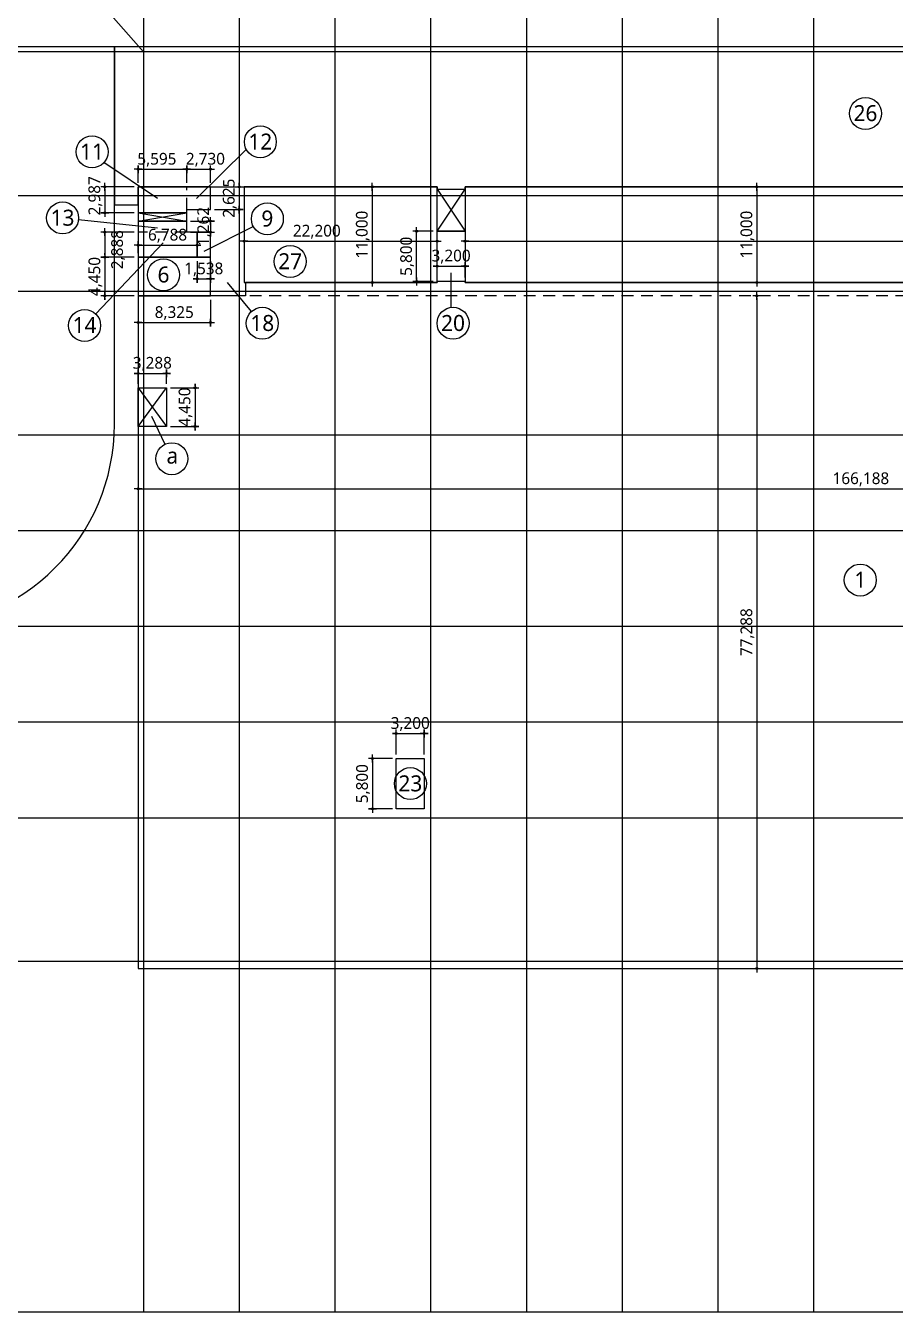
# Model space of a CAD drawing. Header units: millimetres. Extents: x 6000 to 1943854, y 3300 to 446500.
# Drawn here: x 1021067 to 1121024, y 202146 to 349977 of the extents above; entities that cross this region are included whole.
import ezdxf
from ezdxf.enums import TextEntityAlignment as Align

# ---------------------------------------------------------------- set-up
doc = ezdxf.new("R2010")
doc.units = ezdxf.units.MM
for name, pattern in [('-HID', [2.5, 1.5, -1]), ('CEN', [62, 60, -1, 0, -1]), ('HID', [2.5, 1.5, -1])]:
    doc.linetypes.add(name, pattern=pattern)
doc.layers.get('DEFPOINTS').update_dxf_attribs({"color": 171})
for name, color, linetype in [('AREA 99 - 건축면적', 60, 'Continuous'), ('AREA-빼는 면적', 7, 'Continuous'), ('AREABOUNDARY_H', 4, 'HID'), ('AREALINE', 1, 'Continuous'), ('AREATEXT', 7, 'Continuous'), ('CEN(ST)', 12, 'CEN'), ('dim0', 7, 'Continuous')]:
    doc.layers.add(name, color=color, linetype=linetype)
doc.styles.add('나눔고딕 Se', font='NanumGothic.ttf')
doc.styles.add('나눔바른고딕', font='NanumBarunGothic.ttf')
doc.dimstyles.new('A1-100', dxfattribs={"dimtxt": 3, "dimasz": 1, "dimexe": 2, "dimexo": 2, "dimgap": 1, "dimtad": 1, "dimdec": 0, "dimzin": 12, "dimdsep": 46, "dimlunit": 6, "dimtxsty": '나눔고딕 Se', "dimblk1": 'DIMDOT', "dimblk2": 'DIMDOT', "dimsah": 1, "dimcen": -1, "dimdle": 2, "dimclrd": 256, "dimclre": 256, "dimclrt": 3, "dimadec": 0, "dimazin": 0, "dimtfac": 1, "dimtdec": 0, "dimtix": 1, "dimtmove": 2, "dimatfit": 3, "dimldrblk": 'DIMDOT', "dimfxl": 1, "dimtvp": 1, "dimtolj": 1, "dimtzin": 12, "dimlwd": -1, "dimlwe": -1, "dimarcsym": 0})

# ---------------------------------------------------------------- blocks, each defined once
blk = doc.blocks.new('A$C1fae6940')
at = {"layer": 'CEN(ST)', "ltscale": 0.5}
for points in [[(1084315.5, 587381.8), (1084315.5, 405238.9)], [(1095315.5, 587381.8), (1095315.5, 405238.9)], [(1106315.5, 587381.8), (1106315.5, 405238.9)], [(1117315.5, 587381.8), (1117315.5, 405238.9)], [(1128315.5, 587381.8), (1128315.5, 405238.9)], [(1139315.5, 587381.8), (1139315.5, 405238.9)], [(1150315.5, 587381.8), (1150315.5, 405238.9)], [(1161315.5, 587381.8), (1161315.5, 405238.9)], [(1268025.4, 550076.4), (1029097.9, 550076.4)], [(1268025.4, 533526.4), (1029097.9, 533526.4)], [(1268025.4, 522526.4), (1029097.9, 522526.4)], [(1268025.4, 506026.4), (1029097.9, 506026.4)], [(1268025.4, 495026.4), (1029097.9, 495026.4)], [(1268025.4, 484026.4), (1029097.9, 484026.4)], [(1268025.4, 473026.4), (1029097.9, 473026.4)], [(1268025.4, 462026.4), (1029097.9, 462026.4)], [(1268025.4, 445526.4), (1029097.9, 445526.4)]]:
    blk.add_lwpolyline(points, dxfattribs=at)
at = {"layer": 'DEFPOINTS'}
blk.add_lwpolyline([(1268025.4, 405238.9), (1029097.9, 405238.9), (1029097.9, 587381.8), (1268025.4, 587381.8)], close=True, dxfattribs=at)
blk = doc.blocks.new('sdnjkngjkfdngkfghgfh')
at = {"layer": 'AREA 99 - 건축면적', "color": 2}
blk.add_lwpolyline([(1357365, -136616), (1357365, -156616, 1), (1404065, -156616), (1404065, -113266), (1380715, -113266, 0.4142136)], format="xyb", close=True, dxfattribs=at)
for points in [[(1573902, -120504), (1571777, -120504), (1571777, -113266), (1404065, -113266), (1404065, -131416), (1406777, -131416), (1406777, -129329), (1441165, -129329), (1441165, -129616), (1444365, -129616), (1444365, -129329), (1571777, -129329), (1571777, -123579), (1573902, -123579)], [(1415102, -129329), (1406777, -129329), (1406777, -132316), (1412372, -132316), (1412372, -131954), (1415102, -131954)], [(1419115, -141866), (1415102, -141866), (1415102, -134529), (1412372, -134529), (1412372, -131954), (1415102, -131954), (1415102, -129329), (1418965, -129329), (1418965, -140329), (1419115, -140329)], [(1418965, -140329), (1441165, -140329), (1441165, -129329), (1418965, -129329)], [(1444365, -140329), (1571777, -140329), (1571777, -129329), (1444365, -129329)], [(1413565, -134529), (1412372, -134529), (1412372, -133266), (1406777, -133266), (1406777, -137416), (1413565, -137416)], [(1441165, -134416), (1444365, -134416), (1444365, -140216), (1441165, -140216)], [(1413565, -137416), (1415102, -137416), (1415102, -134529), (1413565, -134529)], [(1406777, -141866), (1415102, -141866), (1415102, -137416), (1406777, -137416)], [(1444365, -140329), (1444365, -140216), (1441165, -140216), (1441165, -140329), (1419115, -140329), (1419115, -141866), (1406777, -141866), (1406777, -219154), (1572965, -219154), (1572965, -208666), (1580040, -208666), (1580040, -156516), (1574290, -156516), (1574290, -149916), (1580040, -149916), (1580040, -141866), (1571715, -141866), (1571715, -140329)], [(1439665, -200816), (1436465, -200816), (1436465, -195016), (1439665, -195016)]]:
    blk.add_lwpolyline(points, close=True, dxfattribs=at)
at = {"layer": 'AREA-빼는 면적', "color": 3}
for points in [[(1444365, -134416), (1441165, -134416), (1441165, -129616), (1444365, -129616)], [(1406777, -133266), (1412372, -133266), (1412372, -132316), (1406777, -132316)]]:
    blk.add_lwpolyline(points, close=True, dxfattribs=at)
at = {"layer": 'AREA-빼는 면적', "color": 1}
for points in [[(1441165, -129616), (1444365, -134416)], [(1441165, -134416), (1444365, -129616)], [(1406777, -132316), (1412372, -133266)], [(1406777, -133266), (1412372, -132316)]]:
    blk.add_lwpolyline(points, dxfattribs=at)
blk = doc.blocks.new('DIMDOT')
at = {"linetype": 'Continuous'}
for p, q in [((-2, 0), (2, 0)), ((0, -2), (0, 2))]:
    blk.add_line(p, q, dxfattribs=at)
for radius in [0.5, 0.25]:
    blk.add_circle((0, 0), radius, dxfattribs=at)
blk = doc.blocks.new('*D89')
at = {"layer": 'DEFPOINTS', "color": 0, "transparency": 16777216}
for p in [(1439665, -192156), (1436465, -195016), (1439665, -195016)]:
    blk.add_point(p, dxfattribs=at)
at = {"layer": 'dim0', "transparency": 16777216}
for p, q in [((1436240, -192156), (1436015, -192156)), ((1436465, -194566), (1436465, -191706)), ((1436465, -192156), (1439665, -192156)), ((1439665, -194566), (1439665, -191706)), ((1439890, -192156), (1440115, -192156))]:
    blk.add_line(p, q, dxfattribs=at)
at = {"layer": 'dim0', "transparency": 16777216, "xscale": 225, "yscale": 225, "zscale": 225}
blk.add_blockref('DIMDOT', (1436465, -192156), dxfattribs=at)
at = {"layer": 'dim0', "transparency": 16777216, "xscale": 225, "yscale": 225, "zscale": 225, "rotation": 180}
blk.add_blockref('DIMDOT', (1439665, -192156), dxfattribs=at)
at = {"layer": 'dim0', "color": 3, "transparency": 16777216, "insert": (1438065, -191066), "char_height": 1350, "attachment_point": 5, "style": '나눔고딕 Se'}
blk.add_mtext('\\A1;3,200', dxfattribs=at)
blk = doc.blocks.new('*D90')
at = {"layer": 'DEFPOINTS', "color": 0, "transparency": 16777216}
for p in [(1436465, -195016), (1433738, -200816), (1436465, -200816)]:
    blk.add_point(p, dxfattribs=at)
at = {"layer": 'dim0', "transparency": 16777216}
for p, q in [((1436015, -195016), (1433288, -195016)), ((1433738, -195241), (1433738, -200591)), ((1436015, -200816), (1433288, -200816))]:
    blk.add_line(p, q, dxfattribs=at)
at = {"layer": 'dim0', "transparency": 16777216, "xscale": 225, "yscale": 225, "zscale": 225}
for p, rotation in [((1433738, -195016), 90), ((1433738, -200816), 270)]:
    blk.add_blockref('DIMDOT', p, dxfattribs=dict(at, rotation=rotation))
at = {"layer": 'dim0', "color": 3, "transparency": 16777216, "insert": (1432647, -197916), "char_height": 1350, "attachment_point": 5, "rotation": 90, "style": '나눔고딕 Se'}
blk.add_mtext('\\A1;5,800', dxfattribs=at)
blk = doc.blocks.new('*D91')
at = {"layer": 'DEFPOINTS', "color": 0, "transparency": 16777216}
for p in [(1406777, -164036), (1572965, -164036), (1572965, -164036)]:
    blk.add_point(p, dxfattribs=at)
at = {"layer": 'dim0', "transparency": 16777216}
blk.add_line((1407002, -164036), (1572740, -164036), dxfattribs=at)
at = {"layer": 'dim0', "transparency": 16777216, "xscale": 225, "yscale": 225, "zscale": 225, "rotation": 180}
blk.add_blockref('DIMDOT', (1406777, -164036), dxfattribs=at)
at = {"layer": 'dim0', "transparency": 16777216, "xscale": 225, "yscale": 225, "zscale": 225}
blk.add_blockref('DIMDOT', (1572965, -164036), dxfattribs=at)
at = {"layer": 'dim0', "color": 3, "transparency": 16777216, "insert": (1489871, -162945), "char_height": 1350, "attachment_point": 5, "style": '나눔고딕 Se'}
blk.add_mtext('\\A1;166,188', dxfattribs=at)
blk = doc.blocks.new('*D92')
at = {"layer": 'DEFPOINTS', "color": 0, "transparency": 16777216}
for p in [(1477915, -141866), (1477915, -219154), (1477915, -219154)]:
    blk.add_point(p, dxfattribs=at)
at = {"layer": 'dim0', "transparency": 16777216}
blk.add_line((1477915, -142091), (1477915, -218929), dxfattribs=at)
at = {"layer": 'dim0', "transparency": 16777216, "xscale": 225, "yscale": 225, "zscale": 225}
for p, rotation in [((1477915, -141866), 90), ((1477915, -219154), 270)]:
    blk.add_blockref('DIMDOT', p, dxfattribs=dict(at, rotation=rotation))
at = {"layer": 'dim0', "color": 3, "transparency": 16777216, "insert": (1476825, -180510), "char_height": 1350, "attachment_point": 5, "rotation": 90, "style": '나눔고딕 Se'}
blk.add_mtext('\\A1;77,288', dxfattribs=at)
blk = doc.blocks.new('*D95')
at = {"layer": 'DEFPOINTS', "color": 0, "transparency": 16777216}
for p in [(1438805, -134416), (1441165, -134416), (1441165, -140216)]:
    blk.add_point(p, dxfattribs=at)
at = {"layer": 'dim0', "transparency": 16777216}
for p, q in [((1440715, -134416), (1438355, -134416)), ((1438805, -139991), (1438805, -134641)), ((1440715, -140216), (1438355, -140216))]:
    blk.add_line(p, q, dxfattribs=at)
at = {"layer": 'dim0', "transparency": 16777216, "xscale": 225, "yscale": 225, "zscale": 225}
for p, rotation in [((1438805, -134416), 90), ((1438805, -140216), 270)]:
    blk.add_blockref('DIMDOT', p, dxfattribs=dict(at, rotation=rotation))
at = {"layer": 'dim0', "color": 3, "transparency": 16777216, "insert": (1437714, -137316), "char_height": 1350, "attachment_point": 5, "rotation": 90, "style": '나눔고딕 Se'}
blk.add_mtext('\\A1;5,800', dxfattribs=at)
blk = doc.blocks.new('*D96')
at = {"layer": 'DEFPOINTS', "color": 0, "transparency": 16777216}
for p in [(1444365, -138442), (1441165, -140216), (1444365, -140216)]:
    blk.add_point(p, dxfattribs=at)
at = {"layer": 'dim0', "transparency": 16777216}
for p, q in [((1440940, -138442), (1440715, -138442)), ((1441165, -139766), (1441165, -137992)), ((1441165, -138442), (1444365, -138442)), ((1444365, -139766), (1444365, -137992)), ((1444590, -138442), (1444815, -138442))]:
    blk.add_line(p, q, dxfattribs=at)
at = {"layer": 'dim0', "transparency": 16777216, "xscale": 225, "yscale": 225, "zscale": 225}
blk.add_blockref('DIMDOT', (1441165, -138442), dxfattribs=at)
at = {"layer": 'dim0', "transparency": 16777216, "xscale": 225, "yscale": 225, "zscale": 225, "rotation": 180}
blk.add_blockref('DIMDOT', (1444365, -138442), dxfattribs=at)
at = {"layer": 'dim0', "color": 3, "transparency": 16777216, "insert": (1442765, -137352), "char_height": 1350, "attachment_point": 5, "style": '나눔고딕 Se'}
blk.add_mtext('\\A1;3,200', dxfattribs=at)
blk = doc.blocks.new('*D118')
at = {"layer": 'DEFPOINTS', "color": 0, "transparency": 16777216}
for p in [(1433709, -129329), (1433709, -140329), (1433709, -140329)]:
    blk.add_point(p, dxfattribs=at)
at = {"layer": 'dim0', "transparency": 16777216}
blk.add_line((1433709, -129554), (1433709, -140104), dxfattribs=at)
at = {"layer": 'dim0', "transparency": 16777216, "xscale": 225, "yscale": 225, "zscale": 225}
for p, rotation in [((1433709, -129329), 90), ((1433709, -140329), 270)]:
    blk.add_blockref('DIMDOT', p, dxfattribs=dict(at, rotation=rotation))
at = {"layer": 'dim0', "color": 3, "transparency": 16777216, "insert": (1432620, -134829), "char_height": 1350, "attachment_point": 5, "rotation": 90, "style": '나눔고딕 Se'}
blk.add_mtext('\\A1;11,000', dxfattribs=at)
blk = doc.blocks.new('*D119')
at = {"layer": 'DEFPOINTS', "color": 0, "transparency": 16777216}
for p in [(1477915, -129329), (1477915, -140329), (1477915, -140329)]:
    blk.add_point(p, dxfattribs=at)
at = {"layer": 'dim0', "transparency": 16777216}
blk.add_line((1477915, -129554), (1477915, -140104), dxfattribs=at)
at = {"layer": 'dim0', "transparency": 16777216, "xscale": 225, "yscale": 225, "zscale": 225}
for p, rotation in [((1477915, -129329), 90), ((1477915, -140329), 270)]:
    blk.add_blockref('DIMDOT', p, dxfattribs=dict(at, rotation=rotation))
at = {"layer": 'dim0', "color": 3, "transparency": 16777216, "insert": (1476827, -134829), "char_height": 1350, "attachment_point": 5, "rotation": 90, "style": '나눔고딕 Se'}
blk.add_mtext('\\A1;11,000', dxfattribs=at)
blk = doc.blocks.new('*D120')
at = {"layer": 'DEFPOINTS', "color": 0, "transparency": 16777216}
for p in [(1444365, -135582), (1571777, -135582), (1571777, -135582)]:
    blk.add_point(p, dxfattribs=at)
at = {"layer": 'dim0', "transparency": 16777216}
blk.add_line((1444590, -135582), (1571552, -135582), dxfattribs=at)
at = {"layer": 'dim0', "transparency": 16777216, "xscale": 225, "yscale": 225, "zscale": 225, "rotation": 180}
blk.add_blockref('DIMDOT', (1444365, -135582), dxfattribs=at)
at = {"layer": 'dim0', "transparency": 16777216, "xscale": 225, "yscale": 225, "zscale": 225}
blk.add_blockref('DIMDOT', (1571777, -135582), dxfattribs=at)
at = {"layer": 'dim0', "color": 3, "transparency": 16777216, "insert": (1508071, -134492), "char_height": 1350, "attachment_point": 5, "style": '나눔고딕 Se'}
blk.add_mtext('\\A1;127,413', dxfattribs=at)
blk = doc.blocks.new('*D121')
at = {"layer": 'DEFPOINTS', "color": 0, "transparency": 16777216}
for p in [(1418965, -135582), (1441165, -135582), (1441165, -135582)]:
    blk.add_point(p, dxfattribs=at)
at = {"layer": 'dim0', "transparency": 16777216}
blk.add_line((1419190, -135582), (1440940, -135582), dxfattribs=at)
at = {"layer": 'dim0', "transparency": 16777216, "xscale": 225, "yscale": 225, "zscale": 225, "rotation": 180}
blk.add_blockref('DIMDOT', (1418965, -135582), dxfattribs=at)
at = {"layer": 'dim0', "transparency": 16777216, "xscale": 225, "yscale": 225, "zscale": 225}
blk.add_blockref('DIMDOT', (1441165, -135582), dxfattribs=at)
at = {"layer": 'dim0', "color": 3, "transparency": 16777216, "insert": (1427327, -134492), "char_height": 1350, "attachment_point": 5, "style": '나눔고딕 Se'}
blk.add_mtext('\\A1;22,200', dxfattribs=at)
blk = doc.blocks.new('*D122')
at = {"layer": 'DEFPOINTS', "color": 0, "transparency": 16777216}
for p in [(1412372, -127318), (1406777, -129329), (1412372, -129329)]:
    blk.add_point(p, dxfattribs=at)
at = {"layer": 'dim0', "transparency": 16777216}
for p, q in [((1406777, -128879), (1406777, -126868)), ((1412372, -128879), (1412372, -126868)), ((1407002, -127318), (1412147, -127318))]:
    blk.add_line(p, q, dxfattribs=at)
at = {"layer": 'dim0', "transparency": 16777216, "xscale": 225, "yscale": 225, "zscale": 225, "rotation": 180}
blk.add_blockref('DIMDOT', (1406777, -127318), dxfattribs=at)
at = {"layer": 'dim0', "transparency": 16777216, "xscale": 225, "yscale": 225, "zscale": 225}
blk.add_blockref('DIMDOT', (1412372, -127318), dxfattribs=at)
at = {"layer": 'dim0', "color": 3, "transparency": 16777216, "insert": (1408945, -126228), "char_height": 1350, "attachment_point": 5, "style": '나눔고딕 Se'}
blk.add_mtext('\\A1;5,595', dxfattribs=at)
blk = doc.blocks.new('*D123')
at = {"layer": 'DEFPOINTS', "color": 0, "transparency": 16777216}
for p in [(1415102, -127318), (1412372, -129329), (1415102, -129329)]:
    blk.add_point(p, dxfattribs=at)
at = {"layer": 'dim0', "transparency": 16777216}
for p, q in [((1412372, -128879), (1412372, -126868)), ((1415102, -128879), (1415102, -126868)), ((1412597, -127318), (1414877, -127318))]:
    blk.add_line(p, q, dxfattribs=at)
at = {"layer": 'dim0', "transparency": 16777216, "xscale": 225, "yscale": 225, "zscale": 225, "rotation": 180}
blk.add_blockref('DIMDOT', (1412372, -127318), dxfattribs=at)
at = {"layer": 'dim0', "transparency": 16777216, "xscale": 225, "yscale": 225, "zscale": 225}
blk.add_blockref('DIMDOT', (1415102, -127318), dxfattribs=at)
at = {"layer": 'dim0', "color": 3, "transparency": 16777216, "insert": (1414524, -126228), "char_height": 1350, "attachment_point": 5, "style": '나눔고딕 Se'}
blk.add_mtext('\\A1;2,730', dxfattribs=at)
blk = doc.blocks.new('*D124')
at = {"layer": 'DEFPOINTS', "color": 0, "transparency": 16777216}
for p in [(1415102, -129329), (1415102, -131954), (1418415, -131954)]:
    blk.add_point(p, dxfattribs=at)
at = {"layer": 'dim0', "transparency": 16777216}
for p, q in [((1415552, -129329), (1418865, -129329)), ((1418415, -129104), (1418415, -128879)), ((1418415, -129329), (1418415, -131954)), ((1415552, -131954), (1418865, -131954)), ((1418415, -132179), (1418415, -132404))]:
    blk.add_line(p, q, dxfattribs=at)
at = {"layer": 'dim0', "transparency": 16777216, "xscale": 225, "yscale": 225, "zscale": 225}
for p, rotation in [((1418415, -129329), 270), ((1418415, -131954), 90)]:
    blk.add_blockref('DIMDOT', p, dxfattribs=dict(at, rotation=rotation))
at = {"layer": 'dim0', "color": 3, "transparency": 16777216, "insert": (1417324, -130641), "char_height": 1350, "attachment_point": 5, "rotation": 90, "style": '나눔고딕 Se'}
blk.add_mtext('\\A1;2,625', dxfattribs=at)
blk = doc.blocks.new('*D125')
at = {"layer": 'DEFPOINTS', "color": 0, "transparency": 16777216}
for p in [(1406777, -129329), (1402966, -132316), (1406777, -132316)]:
    blk.add_point(p, dxfattribs=at)
at = {"layer": 'dim0', "transparency": 16777216}
for p, q in [((1406327, -129329), (1402516, -129329)), ((1402966, -129554), (1402966, -132091)), ((1406327, -132316), (1402516, -132316))]:
    blk.add_line(p, q, dxfattribs=at)
at = {"layer": 'dim0', "transparency": 16777216, "xscale": 225, "yscale": 225, "zscale": 225}
for p, rotation in [((1402966, -129329), 90), ((1402966, -132316), 270)]:
    blk.add_blockref('DIMDOT', p, dxfattribs=dict(at, rotation=rotation))
at = {"layer": 'dim0', "color": 3, "transparency": 16777216, "insert": (1401875, -130366), "char_height": 1350, "attachment_point": 5, "rotation": 90, "style": '나눔고딕 Se'}
blk.add_mtext('\\A1;2,987', dxfattribs=at)
blk = doc.blocks.new('*D126')
at = {"layer": 'DEFPOINTS', "color": 0, "transparency": 16777216}
for p in [(1406777, -134529), (1402966, -137416), (1406777, -137416)]:
    blk.add_point(p, dxfattribs=at)
at = {"layer": 'dim0', "transparency": 16777216}
for p, q in [((1406327, -134529), (1402516, -134529)), ((1402966, -134754), (1402966, -137191)), ((1406327, -137416), (1402516, -137416))]:
    blk.add_line(p, q, dxfattribs=at)
at = {"layer": 'dim0', "transparency": 16777216, "xscale": 225, "yscale": 225, "zscale": 225}
for p, rotation in [((1402966, -134529), 90), ((1402966, -137416), 270)]:
    blk.add_blockref('DIMDOT', p, dxfattribs=dict(at, rotation=rotation))
at = {"layer": 'dim0', "color": 3, "transparency": 16777216, "insert": (1404490, -136548), "char_height": 1350, "attachment_point": 5, "rotation": 90, "style": '나눔고딕 Se'}
blk.add_mtext('\\A1;2,888', dxfattribs=at)
blk = doc.blocks.new('*D127')
at = {"layer": 'DEFPOINTS', "color": 0, "transparency": 16777216}
for p in [(1413565, -137416), (1415102, -137416), (1415102, -139922)]:
    blk.add_point(p, dxfattribs=at)
at = {"layer": 'dim0', "transparency": 16777216}
for p, q in [((1413565, -137866), (1413565, -140372)), ((1415102, -137866), (1415102, -140372)), ((1413340, -139922), (1413115, -139922)), ((1413565, -139922), (1415102, -139922)), ((1415327, -139922), (1415552, -139922))]:
    blk.add_line(p, q, dxfattribs=at)
at = {"layer": 'dim0', "transparency": 16777216, "xscale": 225, "yscale": 225, "zscale": 225}
blk.add_blockref('DIMDOT', (1413565, -139922), dxfattribs=at)
at = {"layer": 'dim0', "transparency": 16777216, "xscale": 225, "yscale": 225, "zscale": 225, "rotation": 180}
blk.add_blockref('DIMDOT', (1415102, -139922), dxfattribs=at)
at = {"layer": 'dim0', "color": 3, "transparency": 16777216, "insert": (1414333, -138831), "char_height": 1350, "attachment_point": 5, "style": '나눔고딕 Se'}
blk.add_mtext('\\A1;1,538', dxfattribs=at)
blk = doc.blocks.new('*D128')
at = {"layer": 'DEFPOINTS', "color": 0, "transparency": 16777216}
for p in [(1406777, -141866), (1415102, -141866), (1415102, -144938)]:
    blk.add_point(p, dxfattribs=at)
at = {"layer": 'dim0', "transparency": 16777216}
for p, q in [((1406777, -142316), (1406777, -145388)), ((1415102, -142316), (1415102, -145388)), ((1407002, -144938), (1414877, -144938))]:
    blk.add_line(p, q, dxfattribs=at)
at = {"layer": 'dim0', "transparency": 16777216, "xscale": 225, "yscale": 225, "zscale": 225, "rotation": 180}
blk.add_blockref('DIMDOT', (1406777, -144938), dxfattribs=at)
at = {"layer": 'dim0', "transparency": 16777216, "xscale": 225, "yscale": 225, "zscale": 225}
blk.add_blockref('DIMDOT', (1415102, -144938), dxfattribs=at)
at = {"layer": 'dim0', "color": 3, "transparency": 16777216, "insert": (1410940, -143848), "char_height": 1350, "attachment_point": 5, "style": '나눔고딕 Se'}
blk.add_mtext('\\A1;8,325', dxfattribs=at)
blk = doc.blocks.new('*D129')
at = {"layer": 'DEFPOINTS', "color": 0, "transparency": 16777216}
for p in [(1412372, -133266), (1412372, -134529), (1415102, -134529)]:
    blk.add_point(p, dxfattribs=at)
at = {"layer": 'dim0', "transparency": 16777216}
for p, q in [((1412822, -133266), (1415552, -133266)), ((1415102, -133491), (1415102, -134304)), ((1412822, -134529), (1415552, -134529))]:
    blk.add_line(p, q, dxfattribs=at)
at = {"layer": 'dim0', "transparency": 16777216, "xscale": 225, "yscale": 225, "zscale": 225}
for p, rotation in [((1415102, -133266), 90), ((1415102, -134529), 270)]:
    blk.add_blockref('DIMDOT', p, dxfattribs=dict(at, rotation=rotation))
at = {"layer": 'dim0', "color": 3, "transparency": 16777216, "insert": (1414393, -133898), "char_height": 1350, "attachment_point": 5, "rotation": 90, "style": '나눔고딕 Se'}
blk.add_mtext('\\A1;1,262', dxfattribs=at)
blk = doc.blocks.new('*D130')
at = {"layer": 'DEFPOINTS', "color": 0, "transparency": 16777216}
for p in [(1406777, -137416), (1402966, -141866), (1406777, -141866)]:
    blk.add_point(p, dxfattribs=at)
at = {"layer": 'dim0', "transparency": 16777216}
for p, q in [((1406327, -137416), (1402516, -137416)), ((1402966, -137191), (1402966, -136966)), ((1402966, -137416), (1402966, -141866)), ((1406327, -141866), (1402516, -141866)), ((1402966, -142091), (1402966, -142316))]:
    blk.add_line(p, q, dxfattribs=at)
at = {"layer": 'dim0', "transparency": 16777216, "xscale": 225, "yscale": 225, "zscale": 225}
for p, rotation in [((1402966, -137416), 270), ((1402966, -141866), 90)]:
    blk.add_blockref('DIMDOT', p, dxfattribs=dict(at, rotation=rotation))
at = {"layer": 'dim0', "color": 3, "transparency": 16777216, "insert": (1401877, -139641), "char_height": 1350, "attachment_point": 5, "rotation": 90, "style": '나눔고딕 Se'}
blk.add_mtext('\\A1;4,450', dxfattribs=at)
blk = doc.blocks.new('*D131')
at = {"layer": 'DEFPOINTS', "color": 0, "transparency": 16777216}
for p in [(1406777, -137416), (1413565, -136045), (1413565, -137416)]:
    blk.add_point(p, dxfattribs=at)
at = {"layer": 'dim0', "transparency": 16777216}
for p, q in [((1406777, -136966), (1406777, -135595)), ((1413565, -136966), (1413565, -135595)), ((1407002, -136045), (1413340, -136045))]:
    blk.add_line(p, q, dxfattribs=at)
at = {"layer": 'dim0', "transparency": 16777216, "xscale": 225, "yscale": 225, "zscale": 225, "rotation": 180}
blk.add_blockref('DIMDOT', (1406777, -136045), dxfattribs=at)
at = {"layer": 'dim0', "transparency": 16777216, "xscale": 225, "yscale": 225, "zscale": 225}
blk.add_blockref('DIMDOT', (1413565, -136045), dxfattribs=at)
at = {"layer": 'dim0', "color": 3, "transparency": 16777216, "insert": (1410171, -134955), "char_height": 1350, "attachment_point": 5, "style": '나눔고딕 Se'}
blk.add_mtext('\\A1;6,788', dxfattribs=at)
blk = doc.blocks.new('*D273')
at = {"layer": 'DEFPOINTS', "color": 0, "transparency": 16777216}
for p in [(1037265, 310034), (1033977, 308384), (1037265, 308384)]:
    blk.add_point(p, dxfattribs=at)
at = {"layer": 'dim0', "transparency": 16777216}
for p, q in [((1033977, 308834), (1033977, 310484)), ((1037265, 308834), (1037265, 310484)), ((1033752, 310034), (1033527, 310034)), ((1033977, 310034), (1037265, 310034)), ((1037490, 310034), (1037715, 310034))]:
    blk.add_line(p, q, dxfattribs=at)
at = {"layer": 'dim0', "transparency": 16777216, "xscale": 225, "yscale": 225, "zscale": 225}
blk.add_blockref('DIMDOT', (1033977, 310034), dxfattribs=at)
at = {"layer": 'dim0', "transparency": 16777216, "xscale": 225, "yscale": 225, "zscale": 225, "rotation": 180}
blk.add_blockref('DIMDOT', (1037265, 310034), dxfattribs=at)
at = {"layer": 'dim0', "color": 3, "transparency": 16777216, "insert": (1035621, 311124), "char_height": 1350, "attachment_point": 5, "style": '나눔고딕 Se'}
blk.add_mtext('\\A1;3,288', dxfattribs=at)
blk = doc.blocks.new('*D274')
at = {"layer": 'DEFPOINTS', "color": 0, "transparency": 16777216}
for p in [(1037265, 308384), (1037265, 303934), (1040527, 303934)]:
    blk.add_point(p, dxfattribs=at)
at = {"layer": 'dim0', "transparency": 16777216}
for p, q in [((1037715, 308384), (1040977, 308384)), ((1040527, 308609), (1040527, 308834)), ((1040527, 308384), (1040527, 303934)), ((1037715, 303934), (1040977, 303934)), ((1040527, 303709), (1040527, 303484))]:
    blk.add_line(p, q, dxfattribs=at)
at = {"layer": 'dim0', "transparency": 16777216, "xscale": 225, "yscale": 225, "zscale": 225}
for p, rotation in [((1040527, 308384), 270), ((1040527, 303934), 90)]:
    blk.add_blockref('DIMDOT', p, dxfattribs=dict(at, rotation=rotation))
at = {"layer": 'dim0', "color": 3, "transparency": 16777216, "insert": (1039439, 306159), "char_height": 1350, "attachment_point": 5, "rotation": 90, "style": '나눔고딕 Se'}
blk.add_mtext('\\A1;4,450', dxfattribs=at)
blk = doc.blocks.new('jfdmgklmklgfhghjhj')
at = {"layer": 'dim0'}
for base, p1, p2, picture, middle in [((1412372.1, -127317.9), (1406777.1, -129329), (1412372.1, -129329), '*D122', (1408944.9, -126227.6)), ((1415102.1, -127317.9), (1412372.1, -129329), (1415102.1, -129329), '*D123', (1414524.3, -126227.6)), ((1441164.6, -135581.7), (1418964.6, -135581.7), (1441164.6, -135581.7), '*D121', (1427327.3, -134491.5))]:
    dim = blk.add_linear_dim(base=base, p1=p1, p2=p2, dimstyle='A1-100', override={"dimscale": 450, "dimasz": 0.5, "dimexe": 1, "dimexo": 1, "dimgap": 0.5, "dimdle": 1}, dxfattribs=at)
    dim.commit()
    dim.dimension.update_dxf_attribs({"geometry": picture, "text_midpoint": middle, "dimtype": 128})
for base, p1, p2, picture, middle in [((1402965.7328696, -132316.4922709), (1406777.0649588, -129328.9922709), (1406777.0649588, -132316.4922709), '*D125', (1401875.4968181, -130366.4922709)), ((1415102.0649588, -134528.9922707), (1412372.0649588, -133266.4922708), (1412372.0649588, -134528.9922707), '*D129', (1414392.8198178, -133897.7422708)), ((1402965.7328696, -137416.4922708), (1406777.0649588, -134528.9922707), (1406777.0649588, -137416.4922708), '*D126', (1404489.7680839, -136547.5496206))]:
    dim = blk.add_linear_dim(base=base, p1=p1, p2=p2, angle=90, dimstyle='A1-100', override={"dimscale": 450, "dimasz": 0.5, "dimexe": 1, "dimexo": 1, "dimgap": 0.5, "dimdle": 1}, dxfattribs=at)
    dim.commit()
    dim.dimension.update_dxf_attribs({"geometry": picture, "text_midpoint": middle, "dimtype": 128})
for base, p1, p2, override, picture, middle in [((1418414.6, -131954), (1415102.1, -129329), (1415102.1, -131954), {"dimscale": 450, "dimasz": 0.5, "dimexe": 1, "dimexo": 1, "dimgap": 0.5, "dimdle": 1}, '*D124', (1417324.3, -130641.5)), ((1433708.7, -140329), (1433708.7, -129329), (1433708.7, -140329), {"dimscale": 450, "dimasz": 0.5, "dimexe": 1, "dimexo": 1, "dimgap": 0.5, "dimdle": 1}, '*D118', (1432620.4, -134829)), ((1477915.4, -140329), (1477915.4, -129329), (1477915.4, -140329), {"dimscale": 450, "dimasz": 0.5, "dimexe": 1, "dimexo": 1, "dimgap": 0.5, "dimdle": 1}, '*D119', (1476827.1, -134829)), ((1438804.7, -134416.5), (1441164.6, -140216.5), (1441164.6, -134416.5), {"dimscale": 450, "dimasz": 0.5, "dimexe": 1, "dimexo": 1, "dimgap": 0.5, "dimdle": 1}, '*D95', (1437714.4, -137316.5)), ((1402965.7, -141866.5), (1406777.1, -137416.5), (1406777.1, -141866.5), {"dimscale": 450, "dimasz": 0.5, "dimexe": 1, "dimexo": 1, "dimgap": 0.5, "dimdle": 1}, '*D130', (1401877.4, -139641.5)), ((1477915.4297152, -219153.9922709), (1477915.4297152, -141866.4922709), (1477915.4297151, -219153.9922709), {"dimscale": 450, "dimtxt": 3, "dimasz": 0.5, "dimexe": 1, "dimexo": 1, "dimgap": 0.5, "dimdle": 1}, '*D92', (1476825.1936637, -180510.2422709)), ((1433737.6, -200816.5), (1436464.6, -195016.5), (1436464.6, -200816.5), {"dimscale": 450, "dimasz": 0.5, "dimexe": 1, "dimexo": 1, "dimgap": 0.5, "dimdle": 1}, '*D90', (1432647.4, -197916.5))]:
    dim = blk.add_linear_dim(base=base, p1=p1, p2=p2, angle=90, dimstyle='A1-100', override=override, dxfattribs=at)
    dim.commit()
    dim.dimension.update_dxf_attribs({"geometry": picture, "text_midpoint": middle})
for base, p1, p2, picture, middle in [((1413564.5649588, -136044.7612622), (1406777.0649588, -137416.4922708), (1413564.5649588, -137416.4922708), '*D131', (1410170.8149588, -134954.5252107)), ((1571777.0649588, -135581.7376434), (1444364.5649587, -135581.7376434), (1571777.0649588, -135581.7376434), '*D120', (1508070.8149587, -134491.5015919)), ((1415102.0649588, -139921.5184421), (1413564.5649588, -137416.4922708), (1415102.0649588, -137416.4922708), '*D127', (1414333.3149588, -138831.2823906)), ((1444364.6, -138442.4), (1441164.6, -140216.5), (1444364.6, -140216.5), '*D96', (1442764.6, -137352.1)), ((1415102.1, -144937.8), (1406777.1, -141866.5), (1415102.1, -141866.5), '*D128', (1410939.6, -143847.6)), ((1572964.5649588, -164035.56599), (1406777.0649588, -164035.56599), (1572964.5649588, -164035.56599), '*D91', (1489870.8149588, -162945.3299385)), ((1439664.6, -192155.9), (1436464.6, -195016.5), (1439664.6, -195016.5), '*D89', (1438064.6, -191065.6))]:
    dim = blk.add_linear_dim(base=base, p1=p1, p2=p2, dimstyle='A1-100', override={"dimscale": 450, "dimasz": 0.5, "dimexe": 1, "dimexo": 1, "dimgap": 0.5, "dimdle": 1}, dxfattribs=at)
    dim.commit()
    dim.dimension.update_dxf_attribs({"geometry": picture, "text_midpoint": middle})

msp = doc.modelspace()

# ---------------------------------------------------------------- linework, layer by layer
at = {"layer": 'AREA-빼는 면적', "color": 3}
msp.add_lwpolyline([(1037264.6, 303933.5), (1033977.1, 303933.5), (1033977.1, 308383.5), (1037264.6, 308383.5)], close=True, dxfattribs=at)
at = {"layer": 'AREA-빼는 면적', "color": 1}
for points in [[(1033977.1, 303933.5), (1037264.6, 308383.5)], [(1033977.1, 308383.5), (1037264.6, 303933.5)]]:
    msp.add_lwpolyline(points, dxfattribs=at)
at = {"layer": 'AREABOUNDARY_H', "color": 4, "linetype": '-HID', "ltscale": 900}
for points in [[(1039572.1, 328846), (1039572.1, 331471)], [(1039572.1, 326271), (1033977.1, 326271)], [(1198914.6, 318933.5), (1046314.6, 318933.5)]]:
    msp.add_lwpolyline(points, dxfattribs=at)
at = {"layer": 'AREALINE'}
for points in [[(1040679.3, 330120.9), (1046417.9, 335763.7)], [(1036229.6, 330120.9), (1030058.2, 334260.3)], [(1036229.6, 326705), (1027134.9, 327667.7)], [(1041596.5, 324078.1), (1047222.8, 326918.2)], [(1036865.3, 325028), (1029118.3, 316856.2)], [(1069952, 321585.6), (1069952, 317610)], [(1044232.9, 320464.5), (1046999.6, 317123.5)], [(1035514.5, 305129.7), (1037064.2, 301884.7)]]:
    msp.add_lwpolyline(points, dxfattribs=at)
for centre in [(1117595, 339898.3), (1028693.2, 335490.4), (1048036.2, 336634), (1025310.8, 327888.8), (1048841.2, 327788.4), (1051470.3, 322886.8), (1036905.6, 321352.3), (1027838.7, 315537.5), (1048261.2, 315787.6), (1070187.1, 315787.6), (1037858.2, 300227.6), (1117003.1, 286284.6), (1065281.9, 262888.8)]:
    msp.add_circle(centre, 1837.5, dxfattribs=at)
at = {"layer": 'DEFPOINTS'}
msp.add_lwpolyline([(1034614.6, 346983.5), (946800, 446500)], dxfattribs=at)

# ---------------------------------------------------------------- block references
for name, p in [('A$C1fae6940', (-49701, -203092.9)), ('sdnjkngjkfdngkfghgfh', (-372800, 460800)), ('jfdmgklmklgfhghjhj', (-372800, 460800))]:
    msp.add_blockref(name, p)

# ---------------------------------------------------------------- texts
at = {"layer": 'AREATEXT', "style": '나눔바른고딕'}
for s, p in [('26', (1117595, 339931.1)), ('12', (1048036.2, 336666.8)), ('11', (1028683, 335523.2)), ('13', (1025300.6, 327921.6)), ('9', (1048841.2, 327821.2)), ('27', (1051470.3, 322919.7)), ('6', (1036905.6, 321385.1)), ('14', (1027828.5, 315581.1)), ('18', (1048261.2, 315820.4)), ('20', (1070187.1, 315820.4)), ('a', (1037918.8, 300575.4)), ('1', (1117003.1, 286317.4)), ('23', (1065281.9, 262921.6))]:
    msp.add_text(s, height=1837.5, dxfattribs=at).set_placement(p, align=Align.MIDDLE_CENTER)

# ---------------------------------------------------------------- dimensions: what is measured, and where the dimension line sits
at = {"layer": 'dim0'}
dim = msp.add_linear_dim(base=(1037264.5649588, 310034.0360533), p1=(1033977.0649588, 308383.5077291), p2=(1037264.5649588, 308383.5077291), dimstyle='A1-100', override={"dimscale": 450, "dimasz": 0.5, "dimexe": 1, "dimexo": 1, "dimgap": 0.5, "dimdle": 1}, dxfattribs=at)
dim.commit()
dim.dimension.update_dxf_attribs({"geometry": '*D273', "text_midpoint": (1035620.8149588, 311124.2721048)})
dim = msp.add_linear_dim(base=(1040527.5, 303933.5), p1=(1037264.6, 308383.5), p2=(1037264.6, 303933.5), angle=90, dimstyle='A1-100', override={"dimscale": 450, "dimasz": 0.5, "dimexe": 1, "dimexo": 1, "dimgap": 0.5, "dimdle": 1}, dxfattribs=at)
dim.commit()
dim.dimension.update_dxf_attribs({"geometry": '*D274', "text_midpoint": (1039439.2, 306158.5)})

doc.saveas('drawing.dxf')
